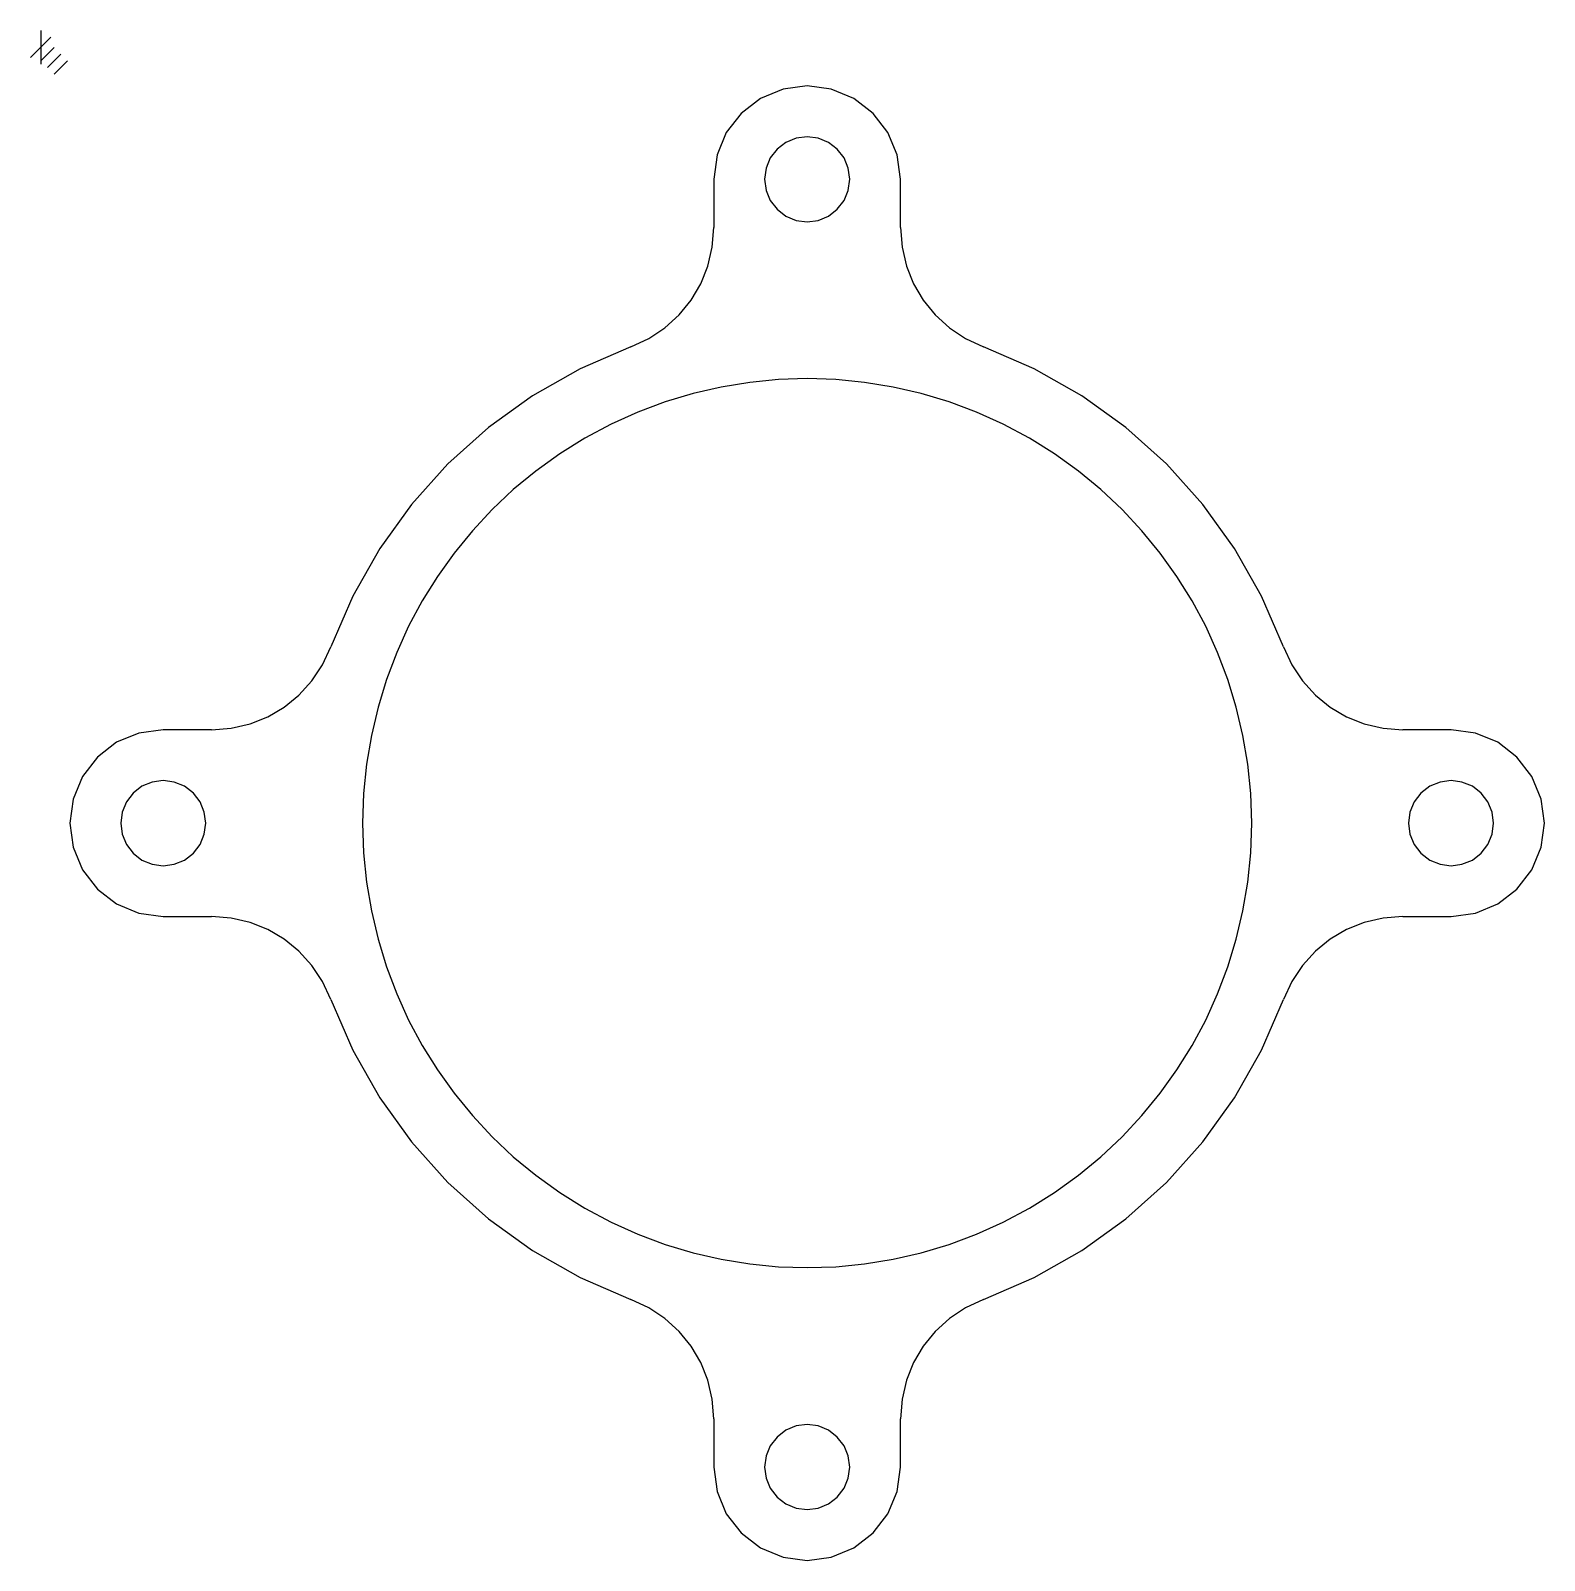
# Model space of a CAD drawing. Extents: x -1 to 126, y 190 to 318.
import ezdxf

# ---------------------------------------------------------------- set-up
doc = ezdxf.new("R2010")
doc.units = 0

msp = doc.modelspace()

# ---------------------------------------------------------------- linework, layer by layer
for p, q in [((64.3743, 313.56499), (62.361532, 313.3024)), ((66.387068, 313.3024), (64.3743, 313.56499)), ((60.454305, 312.514631), (58.818463, 311.256808)), ((62.361532, 313.3024), (60.454305, 312.514631)), ((68.294295, 312.514631), (66.387068, 313.3024)), ((69.930137, 311.256808), (68.294295, 312.514631)), ((58.818463, 311.256808), (57.584669, 309.644995)), ((71.163932, 309.644995), (69.930137, 311.256808)), ((57.584669, 309.644995), (56.805695, 307.770592)), ((62.587705, 308.819595), (61.842117, 308.246301)), ((63.456986, 309.178646), (62.587705, 308.819595)), ((64.37437, 309.29833), (63.456986, 309.178646)), ((65.291754, 309.178646), (64.37437, 309.29833)), ((66.161035, 308.819595), (65.291754, 309.178646)), ((66.906623, 308.246301), (66.161035, 308.819595)), ((71.942909, 307.770592), (71.163932, 309.644995)), ((56.805695, 307.770592), (56.53431, 305.725)), ((61.279775, 307.511665), (60.924733, 306.657345)), ((61.842117, 308.246301), (61.279775, 307.511665)), ((67.468965, 307.511665), (66.906623, 308.246301)), ((67.824007, 306.657345), (67.468965, 307.511665)), ((72.2143, 305.725), (71.942909, 307.770592)), ((60.924733, 306.657345), (60.80104, 305.725)), ((67.9477, 305.725), (67.824007, 306.657345)), ((56.5343, 305.725), (56.5343, 301.665)), ((60.80104, 305.725), (60.924733, 304.792655)), ((60.924733, 304.792655), (61.279775, 303.938335)), ((67.468965, 303.938335), (67.824007, 304.792655)), ((67.824007, 304.792655), (67.9477, 305.725)), ((67.9477, 305.725), (67.9477, 305.725)), ((72.2143, 301.665), (72.2143, 305.725)), ((61.279775, 303.938335), (61.842117, 303.203699)), ((66.906623, 303.203699), (67.468965, 303.938335)), ((61.842117, 303.203699), (62.587705, 302.630405)), ((62.587705, 302.630405), (63.456986, 302.271354)), ((63.456986, 302.271354), (64.37437, 302.15167)), ((64.37437, 302.15167), (65.291754, 302.271354)), ((65.291754, 302.271354), (66.161035, 302.630405)), ((66.161035, 302.630405), (66.906623, 303.203699)), ((56.406735, 300.017054), (56.53433, 301.6649)), ((72.2143, 301.665), (72.341895, 300.017154)), ((56.034675, 298.43655), (56.406735, 300.017054)), ((72.341895, 300.017154), (72.713955, 298.43665)), ((55.43423, 296.946484), (56.034675, 298.43655)), ((72.713955, 298.43665), (73.3144, 296.946584)), ((54.621478, 295.569949), (55.43423, 296.946484)), ((73.3144, 296.946584), (74.127152, 295.570049)), ((53.6125, 294.33004), (54.621478, 295.569949)), ((74.127152, 295.570049), (75.13613, 294.33014)), ((52.423375, 293.249849), (53.6125, 294.33004)), ((75.13613, 294.33014), (76.325255, 293.249949)), ((51.070182, 292.352471), (52.423375, 293.249849)), ((76.325255, 293.249949), (77.678448, 292.352571)), ((49.569, 291.661), (51.070182, 292.352471)), ((77.678448, 292.352571), (79.17963, 291.6611)), ((49.569, 291.661), (45.309596, 289.816099)), ((83.439119, 289.816107), (79.1797, 291.661)), ((45.309596, 289.816099), (41.310168, 287.541324)), ((87.43856, 287.541337), (83.439119, 289.816107)), ((57.158755, 288.274934), (54.790087, 287.727872)), ((59.550982, 288.665693), (57.158755, 288.274934)), ((61.958915, 288.900148), (59.550982, 288.665693)), ((64.3747, 288.9783), (61.958915, 288.900148)), ((66.790485, 288.900148), (64.3747, 288.9783)), ((69.198418, 288.665693), (66.790485, 288.900148)), ((71.590645, 288.274934), (69.198418, 288.665693)), ((73.959313, 287.727872), (71.590645, 288.274934)), ((41.310168, 287.541324), (37.599033, 284.864991)), ((52.452829, 287.024506), (50.154835, 286.164836)), ((54.790087, 287.727872), (52.452829, 287.024506)), ((76.296571, 287.024506), (73.959313, 287.727872)), ((78.594565, 286.164836), (76.296571, 287.024506)), ((91.149709, 284.865007), (87.43856, 287.541337)), ((50.154835, 286.164836), (47.903958, 285.148863)), ((80.845442, 285.148863), (78.594565, 286.164836)), ((37.599033, 284.864991), (34.204506, 281.815415)), ((45.70805, 283.976586), (43.594875, 282.661013)), ((47.903958, 285.148863), (45.70805, 283.976586)), ((83.04135, 283.976586), (80.845442, 285.148863)), ((85.154525, 282.661013), (83.04135, 283.976586)), ((94.54425, 281.815432), (91.149709, 284.865007)), ((34.204506, 281.815415), (31.154904, 278.420913)), ((43.594875, 282.661013), (41.589578, 281.219682)), ((87.159822, 281.219682), (85.154525, 282.661013)), ((97.593865, 278.420929), (94.54425, 281.815432)), ((41.589578, 281.219682), (39.696085, 279.659396)), ((89.053315, 279.659396), (87.159822, 281.219682)), ((39.696085, 279.659396), (37.918323, 277.986955)), ((90.831077, 277.986955), (89.053315, 279.659396)), ((31.154904, 278.420913), (28.478542, 274.709799)), ((37.918323, 277.986955), (36.260219, 276.209158)), ((92.489181, 276.209158), (90.831077, 277.986955)), ((100.270239, 274.709811), (97.593865, 278.420929)), ((36.260219, 276.209158), (34.725698, 274.332809)), ((94.023702, 274.332809), (92.489181, 276.209158)), ((28.478542, 274.709799), (26.203735, 270.71039)), ((34.725698, 274.332809), (33.318688, 272.364706)), ((95.430712, 272.364706), (94.023702, 274.332809)), ((102.545056, 270.710397), (100.270239, 274.709811)), ((33.318688, 272.364706), (32.043114, 270.31165)), ((96.706286, 270.31165), (95.430712, 272.364706)), ((26.203735, 270.71039), (24.3588, 266.451)), ((32.043114, 270.31165), (30.902903, 268.180443)), ((97.846497, 268.180443), (96.706286, 270.31165)), ((104.39, 266.451), (102.545056, 270.710397)), ((30.902903, 268.180443), (29.901981, 265.977884)), ((98.847419, 265.977884), (97.846497, 268.180443)), ((23.667329, 264.949148), (24.3588, 266.45033)), ((29.901981, 265.977884), (29.044274, 263.710776)), ((99.705126, 263.710776), (98.847419, 265.977884)), ((104.39, 266.451), (105.081471, 264.949818)), ((22.769951, 263.595955), (23.667329, 264.949148)), ((105.081471, 264.949818), (105.978849, 263.596625)), ((21.68976, 262.40683), (22.769951, 263.595955)), ((29.044274, 263.710776), (28.33371, 261.385917)), ((100.41569, 261.385917), (99.705126, 263.710776)), ((105.978849, 263.596625), (107.05904, 262.4075)), ((20.449851, 261.397852), (21.68976, 262.40683)), ((107.05904, 262.4075), (108.298949, 261.398522)), ((19.073316, 260.5851), (20.449851, 261.397852)), ((28.33371, 261.385917), (27.774214, 259.01011)), ((100.975186, 259.01011), (100.41569, 261.385917)), ((108.298949, 261.398522), (109.675484, 260.58577)), ((14.3549, 259.485), (16.002746, 259.612595)), ((16.002746, 259.612595), (17.58325, 259.984655)), ((17.58325, 259.984655), (19.073316, 260.5851)), ((109.675484, 260.58577), (111.16555, 259.985325)), ((111.16555, 259.985325), (112.746054, 259.613265)), ((112.746054, 259.613265), (114.3939, 259.48567)), ((6.374405, 258.434632), (4.762592, 257.200837)), ((8.248808, 259.213609), (6.374405, 258.434632)), ((10.2944, 259.485), (8.248808, 259.213609)), ((14.355, 259.485), (10.2944, 259.485)), ((27.774214, 259.01011), (27.369713, 256.590154)), ((101.379687, 256.590154), (100.975186, 259.01011)), ((118.454, 259.485), (114.394, 259.485)), ((120.499592, 259.213605), (118.454, 259.48499)), ((122.373995, 258.434631), (120.499592, 259.213605)), ((123.985808, 257.200837), (122.373995, 258.434631)), ((4.762592, 257.200837), (3.504769, 255.564995)), ((125.243631, 255.564995), (123.985808, 257.200837)), ((27.369713, 256.590154), (27.124133, 254.13285)), ((101.625267, 254.13285), (101.379687, 256.590154)), ((3.504769, 255.564995), (2.717, 253.657768)), ((8.507705, 254.739595), (7.762117, 254.166301)), ((9.376986, 255.098646), (8.507705, 254.739595)), ((10.29437, 255.21833), (9.376986, 255.098646)), ((11.211754, 255.098646), (10.29437, 255.21833)), ((12.081035, 254.739595), (11.211754, 255.098646)), ((12.826623, 254.166301), (12.081035, 254.739595)), ((116.668005, 254.739595), (115.922417, 254.166301)), ((117.537286, 255.098646), (116.668005, 254.739595)), ((118.45467, 255.21833), (117.537286, 255.098646)), ((119.372054, 255.098646), (118.45467, 255.21833)), ((120.241335, 254.739595), (119.372054, 255.098646)), ((120.986923, 254.166301), (120.241335, 254.739595)), ((126.0314, 253.657768), (125.243631, 255.564995)), ((2.717, 253.657768), (2.45441, 251.645)), ((7.199775, 253.431665), (6.844733, 252.577345)), ((7.762117, 254.166301), (7.199775, 253.431665)), ((13.388965, 253.431665), (12.826623, 254.166301)), ((13.744007, 252.577345), (13.388965, 253.431665)), ((27.124133, 254.13285), (27.0414, 251.645)), ((101.708, 251.645), (101.625267, 254.13285)), ((115.360075, 253.431665), (115.005033, 252.577345)), ((115.922417, 254.166301), (115.360075, 253.431665)), ((121.549265, 253.431665), (120.986923, 254.166301)), ((121.904307, 252.577345), (121.549265, 253.431665)), ((126.29399, 251.645), (126.0314, 253.657768)), ((6.844733, 252.577345), (6.72104, 251.645)), ((13.8677, 251.645), (13.744007, 252.577345)), ((115.005033, 252.577345), (114.88134, 251.645)), ((122.028, 251.645), (121.904307, 252.577345)), ((2.45441, 251.645), (2.717, 249.632232)), ((6.72104, 251.645), (6.844733, 250.712655)), ((6.844733, 250.712655), (7.199775, 249.858335)), ((13.388965, 249.858335), (13.744007, 250.712655)), ((13.744007, 250.712655), (13.8677, 251.645)), ((13.8677, 251.645), (13.8677, 251.645)), ((27.0414, 251.645), (27.124133, 249.15715)), ((101.625267, 249.15715), (101.708, 251.645)), ((101.708, 251.645), (101.708, 251.645)), ((114.88134, 251.645), (115.005033, 250.712655)), ((115.005033, 250.712655), (115.360075, 249.858335)), ((121.549265, 249.858335), (121.904307, 250.712655)), ((121.904307, 250.712655), (122.028, 251.645)), ((122.028, 251.645), (122.028, 251.645)), ((126.0314, 249.632232), (126.29399, 251.645)), ((2.717, 249.632232), (3.504769, 247.725005)), ((7.199775, 249.858335), (7.762117, 249.123699)), ((12.826623, 249.123699), (13.388965, 249.858335)), ((115.360075, 249.858335), (115.922417, 249.123699)), ((120.986923, 249.123699), (121.549265, 249.858335)), ((125.243631, 247.725005), (126.0314, 249.632232)), ((7.762117, 249.123699), (8.507705, 248.550405)), ((8.507705, 248.550405), (9.376986, 248.191354)), ((9.376986, 248.191354), (10.29437, 248.07167)), ((10.29437, 248.07167), (11.211754, 248.191354)), ((11.211754, 248.191354), (12.081035, 248.550405)), ((12.081035, 248.550405), (12.826623, 249.123699)), ((27.124133, 249.15715), (27.369713, 246.699846)), ((101.379687, 246.699846), (101.625267, 249.15715)), ((115.922417, 249.123699), (116.668005, 248.550405)), ((116.668005, 248.550405), (117.537286, 248.191354)), ((117.537286, 248.191354), (118.45467, 248.07167)), ((118.45467, 248.07167), (119.372054, 248.191354)), ((119.372054, 248.191354), (120.241335, 248.550405)), ((120.241335, 248.550405), (120.986923, 249.123699)), ((3.504769, 247.725005), (4.762592, 246.089163)), ((27.369713, 246.699846), (27.774214, 244.27989)), ((100.975186, 244.27989), (101.379687, 246.699846)), ((123.985808, 246.089163), (125.243631, 247.725005)), ((4.762592, 246.089163), (6.374405, 244.855369)), ((122.373995, 244.855368), (123.985808, 246.089163)), ((6.374405, 244.855369), (8.248808, 244.076395)), ((27.774214, 244.27989), (28.33371, 241.904083)), ((100.41569, 241.904083), (100.975186, 244.27989)), ((120.499592, 244.076391), (122.373995, 244.855368)), ((8.248808, 244.076395), (10.2944, 243.80501)), ((10.2944, 243.805), (14.355, 243.805)), ((16.002718, 243.677429), (14.3549, 243.805)), ((17.583199, 243.3054), (16.002718, 243.677429)), ((19.07325, 242.704993), (17.583199, 243.3054)), ((111.16565, 243.305345), (109.675584, 242.7049)), ((112.746154, 243.677405), (111.16565, 243.305345)), ((114.394, 243.805), (112.746154, 243.677405)), ((114.394, 243.805), (118.454, 243.805)), ((118.454, 243.805), (120.499592, 244.076391)), ((20.449778, 241.892284), (19.07325, 242.704993)), ((21.68969, 240.883352), (20.449778, 241.892284)), ((28.33371, 241.904083), (29.044274, 239.579224)), ((99.705126, 239.579224), (100.41569, 241.904083)), ((108.299049, 241.892148), (107.05914, 240.88317)), ((109.675584, 242.7049), (108.299049, 241.892148)), ((22.769893, 239.694276), (21.68969, 240.883352)), ((107.05914, 240.88317), (105.978949, 239.694045)), ((23.667294, 238.341132), (22.769893, 239.694276)), ((29.044274, 239.579224), (29.901981, 237.312116)), ((98.847419, 237.312116), (99.705126, 239.579224)), ((105.978949, 239.694045), (105.081571, 238.340852)), ((24.3588, 236.84), (23.667294, 238.341132)), ((105.081571, 238.340852), (104.3901, 236.83967)), ((24.3588, 236.84), (26.203719, 232.580582)), ((29.901981, 237.312116), (30.902903, 235.109557)), ((97.846497, 235.109557), (98.847419, 237.312116)), ((102.544981, 232.580782), (104.3899, 236.8402)), ((30.902903, 235.109557), (32.043114, 232.97835)), ((96.706286, 232.97835), (97.846497, 235.109557)), ((26.203719, 232.580582), (28.478515, 228.581144)), ((32.043114, 232.97835), (33.318688, 230.925294)), ((95.430712, 230.925294), (96.706286, 232.97835)), ((100.270185, 228.581344), (102.544981, 232.580782)), ((33.318688, 230.925294), (34.725698, 228.957191)), ((94.023702, 228.957191), (95.430712, 230.925294)), ((34.725698, 228.957191), (36.260219, 227.080842)), ((92.489181, 227.080842), (94.023702, 228.957191)), ((28.478515, 228.581144), (31.154872, 224.870002)), ((97.593828, 224.870202), (100.270185, 228.581344)), ((36.260219, 227.080842), (37.918323, 225.303045)), ((90.831077, 225.303045), (92.489181, 227.080842)), ((31.154872, 224.870002), (34.204472, 221.475472)), ((37.918323, 225.303045), (39.696085, 223.630604)), ((89.053315, 223.630604), (90.831077, 225.303045)), ((94.544228, 221.475672), (97.593828, 224.870202)), ((39.696085, 223.630604), (41.589578, 222.070318)), ((87.159822, 222.070318), (89.053315, 223.630604)), ((34.204472, 221.475472), (37.599002, 218.425872)), ((41.589578, 222.070318), (43.594875, 220.628987)), ((85.154525, 220.628987), (87.159822, 222.070318)), ((91.149698, 218.426072), (94.544228, 221.475672)), ((43.594875, 220.628987), (45.70805, 219.313414)), ((83.04135, 219.313414), (85.154525, 220.628987)), ((45.70805, 219.313414), (47.903958, 218.141137)), ((80.845442, 218.141137), (83.04135, 219.313414)), ((37.599002, 218.425872), (41.310144, 215.749515)), ((47.903958, 218.141137), (50.154835, 217.125164)), ((78.594565, 217.125164), (80.845442, 218.141137)), ((87.438556, 215.749715), (91.149698, 218.426072)), ((50.154835, 217.125164), (52.452829, 216.265494)), ((52.452829, 216.265494), (54.790087, 215.562128)), ((73.959313, 215.562128), (76.296571, 216.265494)), ((76.296571, 216.265494), (78.594565, 217.125164)), ((41.310144, 215.749515), (45.309582, 213.474719)), ((54.790087, 215.562128), (57.158755, 215.015066)), ((57.158755, 215.015066), (59.550982, 214.624307)), ((59.550982, 214.624307), (61.958915, 214.389852)), ((66.790485, 214.389852), (69.198418, 214.624307)), ((69.198418, 214.624307), (71.590645, 215.015066)), ((71.590645, 215.015066), (73.959313, 215.562128)), ((83.439118, 213.474919), (87.438556, 215.749715)), ((45.309582, 213.474719), (49.569, 211.6298)), ((61.958915, 214.389852), (64.3747, 214.3117)), ((64.3747, 214.3117), (66.790485, 214.389852)), ((79.1797, 211.63), (83.439118, 213.474919)), ((51.070189, 210.938519), (49.569, 211.63)), ((52.423386, 210.04113), (51.070189, 210.938519)), ((77.678518, 210.938529), (76.325325, 210.041151)), ((79.1797, 211.63), (77.678518, 210.938529)), ((53.612513, 208.960926), (52.423386, 210.04113)), ((76.325325, 210.041151), (75.1362, 208.96096)), ((54.621489, 207.721003), (53.612513, 208.960926)), ((75.1362, 208.96096), (74.127222, 207.721051)), ((55.434236, 206.344454), (54.621489, 207.721003)), ((74.127222, 207.721051), (73.31447, 206.344516)), ((56.034673, 204.854374), (55.434236, 206.344454)), ((73.31447, 206.344516), (72.714025, 204.85445)), ((56.406721, 203.273858), (56.034673, 204.854374)), ((72.714025, 204.85445), (72.341965, 203.273946)), ((56.5343, 201.626), (56.406721, 203.273858)), ((72.341965, 203.273946), (72.21437, 201.6261)), ((56.5343, 201.627), (56.5343, 197.566)), ((62.587705, 200.659595), (61.842117, 200.086301)), ((63.456986, 201.018646), (62.587705, 200.659595)), ((64.37437, 201.13833), (63.456986, 201.018646)), ((65.291754, 201.018646), (64.37437, 201.13833)), ((66.161035, 200.659595), (65.291754, 201.018646)), ((66.906623, 200.086301), (66.161035, 200.659595)), ((72.2143, 197.566), (72.2143, 201.627)), ((61.279775, 199.351665), (60.924733, 198.497345)), ((61.842117, 200.086301), (61.279775, 199.351665)), ((67.468965, 199.351665), (66.906623, 200.086301)), ((67.824007, 198.497345), (67.468965, 199.351665)), ((60.924733, 198.497345), (60.80104, 197.565)), ((67.9477, 197.565), (67.824007, 198.497345)), ((56.5343, 197.565), (56.805691, 195.519408)), ((60.80104, 197.565), (60.924733, 196.632655)), ((60.924733, 196.632655), (61.279775, 195.778335)), ((67.468965, 195.778335), (67.824007, 196.632655)), ((67.824007, 196.632655), (67.9477, 197.565)), ((67.9477, 197.565), (67.9477, 197.565)), ((71.942905, 195.519408), (72.21429, 197.565)), ((56.805691, 195.519408), (57.584668, 193.645005)), ((61.279775, 195.778335), (61.842117, 195.043699)), ((66.906623, 195.043699), (67.468965, 195.778335)), ((71.163931, 193.645005), (71.942905, 195.519408)), ((61.842117, 195.043699), (62.587705, 194.470405)), ((62.587705, 194.470405), (63.456986, 194.111354)), ((63.456986, 194.111354), (64.37437, 193.99167)), ((64.37437, 193.99167), (65.291754, 194.111354)), ((65.291754, 194.111354), (66.161035, 194.470405)), ((66.161035, 194.470405), (66.906623, 195.043699)), ((57.584668, 193.645005), (58.818463, 192.033192)), ((69.930137, 192.033192), (71.163931, 193.645005)), ((58.818463, 192.033192), (60.454305, 190.775369)), ((68.294295, 190.775369), (69.930137, 192.033192)), ((60.454305, 190.775369), (62.361532, 189.9876)), ((66.387068, 189.9876), (68.294295, 190.775369)), ((62.361532, 189.9876), (64.3743, 189.72501)), ((64.3743, 189.72501), (66.387068, 189.9876))]:
    msp.add_line(p, q)
at = {"layer": 'Layer 1'}
for p, q in [((0.846666, 317.647), (-0.846666, 315.953)), ((0, 318.211), (0, 315.389)), ((1.12889, 316.8), (0, 315.67111)), ((1.69333, 316.236), (0.56444, 315.10711)), ((2.25778, 315.671), (1.12889, 314.54211))]:
    msp.add_line(p, q, dxfattribs=at)

doc.saveas('drawing.dxf')
